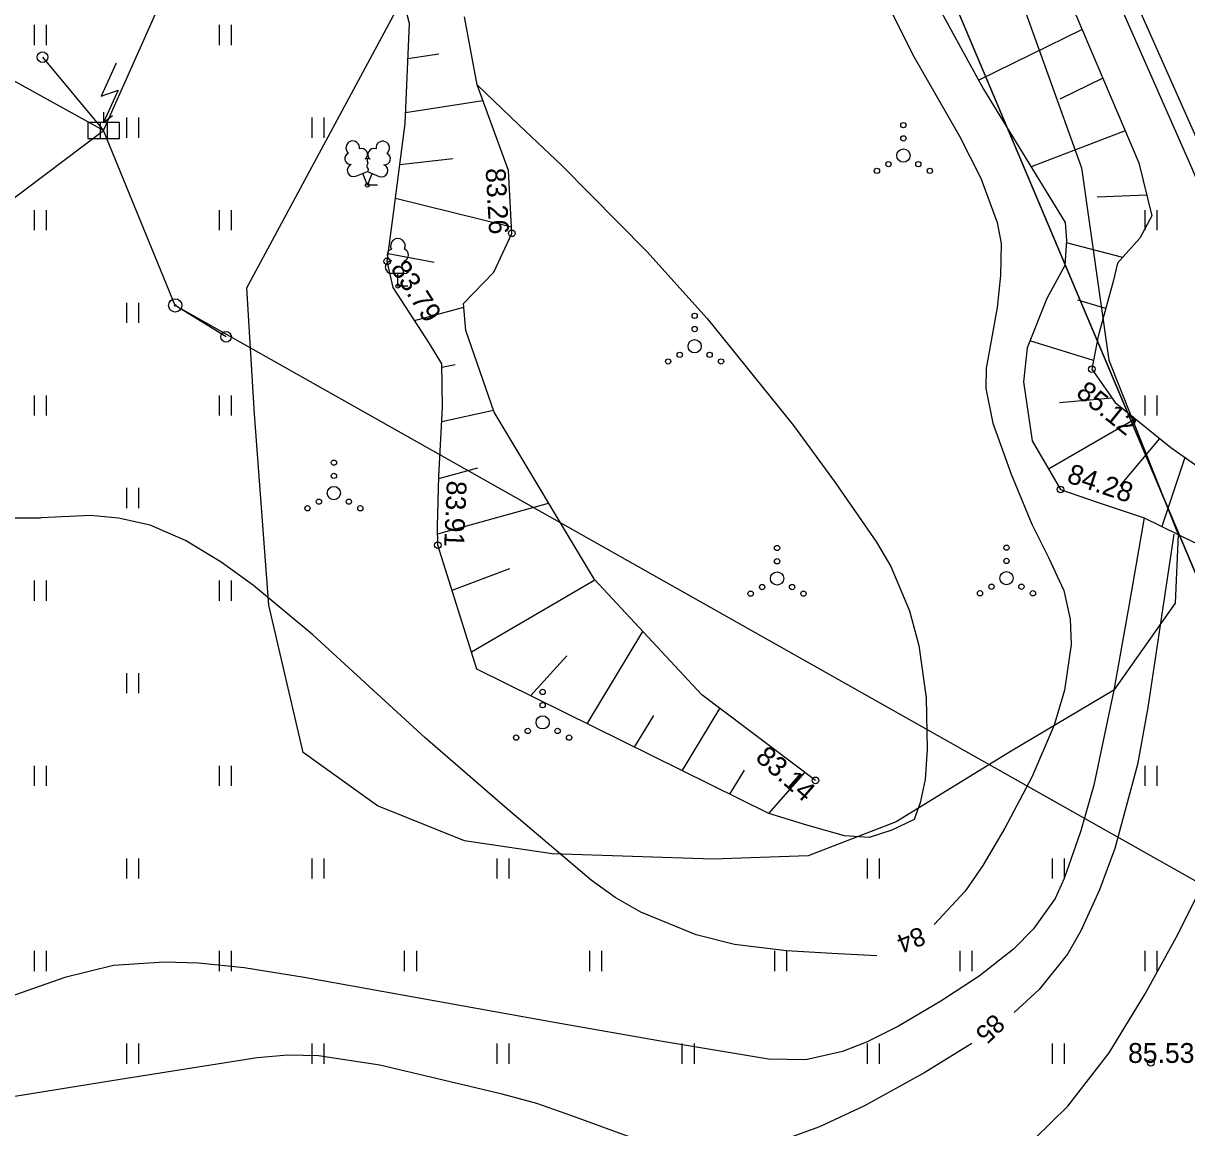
# Model space of a CAD drawing. Extents: x 635520 to 641285, y 6458433 to 6466834.
# Drawn here: x 637595.72 to 637639.71, y 6462501.5 to 6462543.24 of the extents above; entities that cross this region are included whole.
import ezdxf

# ---------------------------------------------------------------- set-up
doc = ezdxf.new("R2010")
doc.units = 0
for name, color, linetype in [('Default', 7, 'Continuous'), ('HALJASTUS', 7, 'Continuous'), ('HORISONTAAL-EH2000', 7, 'Continuous'), ('KORGUS-EH2000', 7, 'Continuous'), ('KPOHULIIN', 7, 'Continuous'), ('MOOTMPUNKT', 7, 'Continuous'), ('MPOHULIIN', 7, 'Continuous'), ('PIIR', 7, 'Continuous'), ('POST', 7, 'Continuous'), ('PUU', 7, 'Continuous'), ('RELJEEF', 7, 'Continuous'), ('TEE', 7, 'Continuous')]:
    doc.layers.add(name, color=color, linetype=linetype)

# ---------------------------------------------------------------- blocks, each defined once
blk = doc.blocks.new('AJMH')
at = {"layer": 'Default'}
for p, q in [((95.2, 509), (-18.5, 260.6)), ((-18.5, 260.6), (111.1, 305.5)), ((111.1, 305.5), (0, 59.7)), ((0, 139), (0, 59.7)), ((0, 59.7), (66.1, 112.6)), ((119.5, 59.7), (-119.5, 59.7)), ((-119.5, 59.7), (-119.5, -59.7)), ((-27.1, 59.7), (-27.1, -59.7)), ((27.1, 59.7), (27.1, -59.7)), ((119.5, -59.7), (119.5, 59.7)), ((-119.5, -59.7), (119.5, -59.7))]:
    blk.add_line(p, q, dxfattribs=at)
blk = doc.blocks.new('TUPOST')
at = {"layer": 'Default'}
blk.add_circle((0, 0), 40, dxfattribs=at)
blk = doc.blocks.new('BEPOST')
at = {"layer": 'Default'}
for radius in [50, 4.67]:
    blk.add_circle((0, 0), radius, dxfattribs=at)

msp = doc.modelspace()

# ---------------------------------------------------------------- linework, layer by layer
at = {"layer": 'HALJASTUS'}
for p, q in [((637596.125, 6462543.179), (637596.125, 6462542.418)), ((637596.58, 6462543.179), (637596.58, 6462542.418)), ((637603.125, 6462543.179), (637603.125, 6462542.418)), ((637603.58, 6462543.179), (637603.58, 6462542.418)), ((637599.625, 6462539.679), (637599.625, 6462538.918)), ((637600.08, 6462539.679), (637600.08, 6462538.918)), ((637606.625, 6462539.679), (637606.625, 6462538.918)), ((637607.08, 6462539.679), (637607.08, 6462538.918)), ((637596.125, 6462536.179), (637596.125, 6462535.418)), ((637596.58, 6462536.179), (637596.58, 6462535.418)), ((637603.125, 6462536.179), (637603.125, 6462535.418)), ((637603.58, 6462536.179), (637603.58, 6462535.418)), ((637638.125, 6462536.179), (637638.125, 6462535.418)), ((637638.58, 6462536.179), (637638.58, 6462535.418)), ((637599.625, 6462532.679), (637599.625, 6462531.918)), ((637600.08, 6462532.679), (637600.08, 6462531.918)), ((637596.125, 6462529.179), (637596.125, 6462528.418)), ((637596.58, 6462529.179), (637596.58, 6462528.418)), ((637603.125, 6462529.179), (637603.125, 6462528.418)), ((637603.58, 6462529.179), (637603.58, 6462528.418)), ((637638.125, 6462529.179), (637638.125, 6462528.418)), ((637638.58, 6462529.179), (637638.58, 6462528.418)), ((637599.625, 6462525.679), (637599.625, 6462524.918)), ((637600.08, 6462525.679), (637600.08, 6462524.918)), ((637596.125, 6462522.179), (637596.125, 6462521.418)), ((637596.58, 6462522.179), (637596.58, 6462521.418)), ((637603.125, 6462522.179), (637603.125, 6462521.418)), ((637603.58, 6462522.179), (637603.58, 6462521.418)), ((637599.625, 6462518.679), (637599.625, 6462517.918)), ((637600.08, 6462518.679), (637600.08, 6462517.918)), ((637596.125, 6462515.179), (637596.125, 6462514.418)), ((637596.58, 6462515.179), (637596.58, 6462514.418)), ((637603.125, 6462515.179), (637603.125, 6462514.418)), ((637603.58, 6462515.179), (637603.58, 6462514.418)), ((637638.125, 6462515.179), (637638.125, 6462514.418)), ((637638.58, 6462515.179), (637638.58, 6462514.418)), ((637599.625, 6462511.679), (637599.625, 6462510.918)), ((637600.08, 6462511.679), (637600.08, 6462510.918)), ((637606.625, 6462511.679), (637606.625, 6462510.918)), ((637607.08, 6462511.679), (637607.08, 6462510.918)), ((637613.625, 6462511.679), (637613.625, 6462510.918)), ((637614.08, 6462511.679), (637614.08, 6462510.918)), ((637627.625, 6462511.679), (637627.625, 6462510.918)), ((637628.08, 6462511.679), (637628.08, 6462510.918)), ((637634.625, 6462511.679), (637634.625, 6462510.918)), ((637635.08, 6462511.679), (637635.08, 6462510.918)), ((637596.125, 6462508.179), (637596.125, 6462507.418)), ((637596.58, 6462508.179), (637596.58, 6462507.418)), ((637603.125, 6462508.179), (637603.125, 6462507.418)), ((637603.58, 6462508.179), (637603.58, 6462507.418)), ((637610.125, 6462508.179), (637610.125, 6462507.418)), ((637610.58, 6462508.179), (637610.58, 6462507.418)), ((637617.125, 6462508.179), (637617.125, 6462507.418)), ((637617.58, 6462508.179), (637617.58, 6462507.418)), ((637624.125, 6462508.179), (637624.125, 6462507.418)), ((637624.58, 6462508.179), (637624.58, 6462507.418)), ((637631.125, 6462508.179), (637631.125, 6462507.418)), ((637631.58, 6462508.179), (637631.58, 6462507.418)), ((637638.125, 6462508.179), (637638.125, 6462507.418)), ((637638.58, 6462508.179), (637638.58, 6462507.418)), ((637599.625, 6462504.679), (637599.625, 6462503.918)), ((637600.08, 6462504.679), (637600.08, 6462503.918)), ((637606.625, 6462504.679), (637606.625, 6462503.918)), ((637607.08, 6462504.679), (637607.08, 6462503.918)), ((637613.625, 6462504.679), (637613.625, 6462503.918)), ((637614.08, 6462504.679), (637614.08, 6462503.918)), ((637620.625, 6462504.679), (637620.625, 6462503.918)), ((637621.08, 6462504.679), (637621.08, 6462503.918)), ((637627.625, 6462504.679), (637627.625, 6462503.918)), ((637628.08, 6462504.679), (637628.08, 6462503.918)), ((637634.625, 6462504.679), (637634.625, 6462503.918)), ((637635.08, 6462504.679), (637635.08, 6462503.918))]:
    msp.add_line(p, q, dxfattribs=at)
msp.add_lwpolyline([(637636.953, 6462518.031), (637633.07, 6462515.736), (637628.725, 6462513.061), (637625.402, 6462511.782), (637621.789, 6462511.652), (637615.717, 6462511.853), (637612.4, 6462512.339), (637609.109, 6462513.66), (637606.303, 6462515.686), (637605, 6462521.248), (637604.456, 6462528.463), (637604.175, 6462533.244), (637610.07, 6462544.201), (637613.928, 6462549.86), (637619.418, 6462556.079), (637624.423, 6462556.815), (637628.93, 6462554.793), (637633.09, 6462545.144), (637635.727, 6462537.782), (637636.764, 6462530.508), (637639.389, 6462523.921), (637639.267, 6462521.331), (637636.953, 6462518.031)], dxfattribs=at)
for centre, radius in [((637628.997, 6462539.392), 0.1), ((637628.997, 6462538.892), 0.1), ((637628.997, 6462538.242), 0.25), ((637627.997, 6462537.667), 0.1), ((637628.432, 6462537.917), 0.1), ((637629.562, 6462537.917), 0.1), ((637629.997, 6462537.667), 0.1), ((637621.104, 6462532.186), 0.1), ((637621.104, 6462531.686), 0.1), ((637621.104, 6462531.036), 0.25), ((637620.539, 6462530.711), 0.1), ((637621.669, 6462530.711), 0.1), ((637620.104, 6462530.461), 0.1), ((637622.104, 6462530.461), 0.1), ((637607.463, 6462526.636), 0.1), ((637607.463, 6462526.136), 0.1), ((637607.463, 6462525.486), 0.25), ((637606.463, 6462524.911), 0.1), ((637606.898, 6462525.161), 0.1), ((637608.028, 6462525.161), 0.1), ((637608.463, 6462524.911), 0.1), ((637624.221, 6462523.41), 0.1), ((637632.894, 6462523.423), 0.1), ((637624.221, 6462522.91), 0.1), ((637632.894, 6462522.923), 0.1), ((637624.221, 6462522.26), 0.25), ((637632.894, 6462522.273), 0.25), ((637623.656, 6462521.935), 0.1), ((637624.786, 6462521.935), 0.1), ((637632.329, 6462521.948), 0.1), ((637633.459, 6462521.948), 0.1), ((637623.221, 6462521.685), 0.1), ((637625.221, 6462521.685), 0.1), ((637631.894, 6462521.698), 0.1), ((637633.894, 6462521.698), 0.1), ((637615.356, 6462517.97), 0.1), ((637615.356, 6462517.47), 0.1), ((637615.356, 6462516.82), 0.25), ((637614.356, 6462516.245), 0.1), ((637614.791, 6462516.495), 0.1), ((637615.921, 6462516.495), 0.1), ((637616.356, 6462516.245), 0.1)]:
    msp.add_circle(centre, radius, dxfattribs=at)
at = {"layer": 'HORISONTAAL-EH2000'}
for points in [[(637628.313, 6462544.161), (637629.355, 6462542.05), (637631.124, 6462538.975), (637631.921, 6462537.39), (637632.548, 6462535.718), (637632.69, 6462534.924), (637632.663, 6462533.712), (637632.548, 6462532.502), (637632.263, 6462530.969), (637632.126, 6462530.205), (637632.117, 6462529.444), (637632.381, 6462528.128), (637633.066, 6462526.203), (637633.854, 6462524.309), (637634.487, 6462523.048), (637635.069, 6462521.799), (637635.299, 6462520.726), (637635.338, 6462519.761), (637635.092, 6462518.031), (637634.695, 6462516.716), (637633.852, 6462514.748), (637632.832, 6462512.824), (637631.999, 6462511.408), (637631.332, 6462510.439), (637630.159, 6462509.183)], [(637612.88, 6462540.915), (637614.473, 6462539.397), (637616.066, 6462537.88), (637619.301, 6462534.623), (637621.583, 6462532.08), (637624.842, 6462528.037), (637626.421, 6462525.885), (637627.982, 6462523.628), (637628.526, 6462522.716), (637629.23, 6462521.035), (637629.576, 6462519.73), (637629.853, 6462517.75), (637629.902, 6462515.805), (637629.815, 6462514.663), (637629.632, 6462513.785), (637629.404, 6462513.154)], [(637596.361, 6462524.541), (637594.214, 6462524.541), (637592.067, 6462524.541), (637589.931, 6462524.613), (637586.744, 6462524.997), (637583.591, 6462525.73), (637582.307, 6462526.211), (637580.472, 6462527.111), (637578.595, 6462527.889), (637577.736, 6462528.149), (637576.876, 6462528.409)], [(637638.102, 6462524.554), (637637.528, 6462521.293), (637636.953, 6462518.031), (637636.198, 6462514.448), (637635.696, 6462512.678), (637635.08, 6462510.918), (637634.73, 6462510.169), (637633.917, 6462509.013), (637633.166, 6462508.251), (637631.863, 6462507.228), (637630.41, 6462506.287), (637628.811, 6462505.343), (637627.605, 6462504.735), (637626.693, 6462504.378), (637625.308, 6462504.063), (637623.895, 6462504.091), (637619.882, 6462504.76), (637615.87, 6462505.464), (637611.104, 6462506.324), (637606.337, 6462507.179), (637604.07, 6462507.539), (637602.341, 6462507.718), (637601.046, 6462507.762), (637599.132, 6462507.627), (637597.284, 6462507.179), (637594.438, 6462506.184)], [(637627.991, 6462507.996), (637626.286, 6462508.088), (637624.58, 6462508.179), (637622.613, 6462508.423), (637621.157, 6462508.791), (637619.072, 6462509.642), (637618.099, 6462510.205), (637617.188, 6462510.861), (637614.025, 6462513.536), (637610.918, 6462516.233), (637606.665, 6462520.125), (637604.426, 6462521.998), (637603.195, 6462522.872), (637601.857, 6462523.689), (637600.517, 6462524.269), (637599.322, 6462524.542), (637598.263, 6462524.633), (637596.389, 6462524.545), (637596.361, 6462524.541)], [(637639.229, 6462523.934), (637638.735, 6462520.659), (637638.24, 6462517.385), (637637.851, 6462515.227), (637636.993, 6462512.056), (637636.409, 6462510.494), (637635.702, 6462508.944), (637635.196, 6462508.061), (637634.126, 6462506.721), (637633.186, 6462505.85)], [(637629.404, 6462513.154), (637628.56, 6462512.743), (637627.706, 6462512.471), (637626.769, 6462512.531), (637625.34, 6462512.933), (637623.909, 6462513.376)], [(637598.27, 6462498.008), (637599.86, 6462498.142), (637601.45, 6462498.277), (637604.109, 6462498.424), (637608.108, 6462498.422), (637612.094, 6462498.277), (637613.153, 6462498.137), (637614.967, 6462497.556), (637617.638, 6462496.406), (637618.974, 6462495.958), (637620.324, 6462495.749), (637621.847, 6462495.807), (637624.161, 6462496.26), (637626.467, 6462497.023), (637628.481, 6462497.824), (637631.317, 6462499.213), (637632.66, 6462500.068), (637633.957, 6462501.08), (637635.217, 6462502.31), (637636.777, 6462504.325), (637638.138, 6462506.555), (637639.316, 6462508.684), (637640.113, 6462510.291)], [(637631.588, 6462504.682), (637629.804, 6462503.591), (637627.527, 6462502.327), (637625.819, 6462501.53), (637624.537, 6462501.062), (637622.611, 6462500.64), (637621.647, 6462500.581), (637620.683, 6462500.64), (637618.976, 6462501.028), (637616.421, 6462501.963), (637615.131, 6462502.421), (637613.824, 6462502.768), (637609.205, 6462503.868), (637606.883, 6462504.219), (637605.723, 6462504.247), (637604.565, 6462504.14), (637599.387, 6462503.317), (637594.209, 6462502.493)]]:
    msp.add_lwpolyline(points, dxfattribs=at)
at = {"layer": 'KORGUS-EH2000'}
for centre in [(637614.195, 6462535.303), (637609.473, 6462534.246), (637636.122, 6462530.168), (637634.941, 6462525.626), (637611.397, 6462523.518), (637625.673, 6462514.628), (637638.354, 6462503.949)]:
    msp.add_circle(centre, 0.125, dxfattribs=at)
at = {"layer": 'KPOHULIIN'}
msp.add_lwpolyline([(637580.943, 6462525.767), (637598.755, 6462539.191), (637624.916, 6462597.903)], dxfattribs=at)
at = {"layer": 'MOOTMPUNKT'}
for centre in [(637608.731, 6462537.125), (637609.881, 6462533.31)]:
    msp.add_circle(centre, 0.075, dxfattribs=at)
at = {"layer": 'MPOHULIIN'}
msp.add_lwpolyline([(637667.085, 6462495.579), (637601.464, 6462532.58), (637598.755, 6462539.191), (637587.763, 6462545.269), (637558.977, 6462591.434), (637533.22, 6462632.784), (637494.477, 6462699.839)], dxfattribs=at)
at = {"layer": 'PIIR'}
msp.add_lwpolyline([(637353.13, 6462864.54), (637469.54, 6462931.01), (637486.6, 6462884.52), (637514.77, 6462809.68), (637536.13, 6462756.21), (637550.61, 6462721.37), (637554.32, 6462722.87), (637557.03, 6462716.49), (637580.65, 6462661.56), (637606.05, 6462602.89), (637648.76, 6462501.82), (637606.05, 6462465.7), (637564.16, 6462430.62), (637503.74, 6462382.86), (637468.12, 6462357.68), (637436.35, 6462338.64), (637420.75, 6462347.57), (637461.84, 6462371.62), (637500.69, 6462455.68), (637521.04, 6462521.2), (637545.47, 6462531.18), (637521.85, 6462579.03), (637482.8, 6462645.08)], close=True, dxfattribs=at)
msp.add_lwpolyline([(637558.36, 6462765.27), (637572.98, 6462730.2), (637576.94, 6462731.56), (637582.24, 6462718.61), (637602.67, 6462671.11), (637628.08, 6462612.41), (637668.21, 6462517.42), (637648.76, 6462501.82), (637606.05, 6462602.89), (637580.65, 6462661.56), (637557.03, 6462716.49), (637554.32, 6462722.87), (637550.61, 6462721.37), (637536.13, 6462756.21)], dxfattribs=at)
at = {"layer": 'POST'}
for points in [[(637596.445, 6462541.961), (637598.755, 6462539.191)], [(637603.387, 6462531.392), (637601.464, 6462532.58)]]:
    msp.add_lwpolyline(points, dxfattribs=at)
at = {"layer": 'PUU'}
for p, q in [((637608.291, 6462537.46), (637608.736, 6462537.635)), ((637608.731, 6462537.125), (637608.556, 6462537.565)), ((637608.731, 6462537.125), (637608.911, 6462537.565)), ((637608.736, 6462537.635), (637609.176, 6462537.455)), ((637609.111, 6462537.125), (637608.731, 6462537.125)), ((637610.121, 6462533.785), (637609.641, 6462533.785)), ((637609.881, 6462533.31), (637609.881, 6462533.785)), ((637610.261, 6462533.31), (637609.881, 6462533.31))]:
    msp.add_line(p, q, dxfattribs=at)
msp.add_lwpolyline([(637608.736, 6462538.13), (637608.716, 6462538.055), (637608.716, 6462538.035), (637608.726, 6462538.005), (637608.746, 6462537.97), (637608.751, 6462537.95), (637608.736, 6462537.915), (637608.711, 6462537.865), (637608.706, 6462537.84), (637608.711, 6462537.825), (637608.721, 6462537.795), (637608.756, 6462537.735), (637608.761, 6462537.715), (637608.756, 6462537.695), (637608.741, 6462537.66), (637608.736, 6462537.635)], dxfattribs=at)
for centre, radius, start, end in [((637608.174, 6462538.539), 0.256, 111.5027, 232.5173), ((637608.174, 6462538.539), 0.256, 350.4856, 111.5002), ((637609.31, 6462538.53), 0.256, 67.6168, 188.6314), ((637609.31, 6462538.53), 0.256, 306.5997, 67.6143), ((637608.1, 6462538.128), 0.224, 111.4304, 274.4987), ((637608.509, 6462538.289), 0.224, 308.5041, 111.5725), ((637608.972, 6462538.284), 0.225, 67.7016, 230.5126), ((637609.377, 6462538.118), 0.224, 264.6183, 67.6866), ((637608.205, 6462537.683), 0.237, 111.5014, 291.5004), ((637608.735, 6462537.892), 0.237, 66.7655, 111.5015), ((637609.266, 6462537.675), 0.237, 247.6166, 67.6155), ((637609.711, 6462534.483), 0.233, 109.0217, 253.1415), ((637609.881, 6462534.83), 0.277, 332.5799, 207.4201), ((637610.051, 6462534.483), 0.233, 286.8508, 70.9859), ((637609.644, 6462534.022), 0.238, 90.0016, 269.3953), ((637610.118, 6462534.022), 0.238, 270.6047, 89.9984)]:
    msp.add_arc(centre, radius, start, end, dxfattribs=at)
at = {"layer": 'RELJEEF'}
for p, q in [((637635.754, 6462543.013), (637631.848, 6462541.093)), ((637610.263, 6462541.913), (637611.434, 6462542.092)), ((637636.538, 6462541.17), (637634.918, 6462540.373)), ((637610.175, 6462539.876), (637613.096, 6462540.323)), ((637637.382, 6462539.183), (637633.824, 6462537.821)), ((637609.956, 6462537.909), (637611.963, 6462538.128)), ((637609.791, 6462536.638), (637614.181, 6462535.549)), ((637638.195, 6462536.748), (637636.323, 6462536.666)), ((637637.293, 6462534.396), (637635.163, 6462534.95)), ((637609.513, 6462534.541), (637611.258, 6462534.216)), ((637610.513, 6462532.004), (637612.38, 6462532.517)), ((637636.647, 6462532.464), (637635.59, 6462532.773)), ((637636.187, 6462530.501), (637633.775, 6462531.235)), ((637611.543, 6462530.242), (637612.047, 6462530.351)), ((637636.889, 6462529.07), (637634.902, 6462528.898)), ((637611.539, 6462528.192), (637613.493, 6462528.621)), ((637637.772, 6462528.288), (637634.489, 6462526.394)), ((637638.686, 6462527.551), (637637.182, 6462525.756)), ((637639.636, 6462526.836), (637638.774, 6462524.224)), ((637611.429, 6462526.035), (637612.905, 6462526.444)), ((637611.387, 6462523.948), (637615.58, 6462525.111)), ((637611.932, 6462521.812), (637614.117, 6462522.637)), ((637612.663, 6462519.485), (637617.328, 6462522.206)), ((637617.034, 6462516.771), (637619.144, 6462520.258)), ((637614.899, 6462517.825), (637616.268, 6462519.329)), ((637618.833, 6462515.882), (637619.562, 6462517.085)), ((637620.633, 6462514.993), (637622.06, 6462517.35)), ((637622.433, 6462514.104), (637622.983, 6462515.014)), ((637623.909, 6462513.376), (637625.271, 6462514.931))]:
    msp.add_line(p, q, dxfattribs=at)
for points in [[(637619.964, 6462580.082), (637625.442, 6462564.053), (637631.551, 6462552.901), (637637.896, 6462537.974), (637638.386, 6462535.963), (637637.94, 6462535.126), (637637.097, 6462534.175), (637636.924, 6462533.487), (637636.365, 6462531.42), (637636.122, 6462530.168), (637637.002, 6462528.909), (637639.113, 6462527.206), (637641.021, 6462525.855), (637641.835, 6462525.167), (637643.113, 6462524.568), (637643.868, 6462523.014), (637645.851, 6462519.534), (637647.512, 6462516.26), (637648.274, 6462513.447), (637648.654, 6462511.523)], [(637618.373, 6462570.761), (637622.123, 6462562.275), (637626.723, 6462551.354), (637628.263, 6462547.64), (637632.032, 6462540.757), (637635.112, 6462535.712), (637635.169, 6462535.038), (637635.107, 6462534.09), (637634.423, 6462532.835), (637633.671, 6462530.977), (637633.542, 6462529.692), (637633.864, 6462527.456), (637634.941, 6462525.626), (637636.356, 6462525.136), (637638.102, 6462524.554), (637640.676, 6462523.287), (637642.324, 6462521.098), (637644.73, 6462516.753), (637646.26, 6462511.298)], [(637623.909, 6462513.376), (637612.869, 6462518.828), (637611.397, 6462523.518), (637611.381, 6462524.235), (637611.431, 6462526.112), (637611.567, 6462528.734), (637611.541, 6462530.374), (637611.072, 6462531.14), (637609.702, 6462533.258), (637609.473, 6462534.246), (637609.691, 6462535.868), (637610.156, 6462539.458), (637610.321, 6462543.234), (637610.07, 6462544.201)], [(637625.673, 6462514.628), (637621.373, 6462517.867), (637617.316, 6462522.219), (637613.52, 6462528.542), (637612.454, 6462531.633), (637612.369, 6462532.651), (637613.512, 6462533.836), (637614.195, 6462535.303), (637614.063, 6462537.682), (637612.88, 6462540.915), (637612.407, 6462543.484)]]:
    msp.add_lwpolyline(points, dxfattribs=at)
at = {"layer": 'TEE'}
for points in [[(637619.922, 6462473.445), (637630.155, 6462482.242), (637637.535, 6462488.428), (637642.225, 6462492.366), (637644.34, 6462494.593), (637645.826, 6462496.481), (637647.705, 6462499.631), (637649.15, 6462502.938), (637649.768, 6462506.065), (637650.051, 6462508.244), (637650.064, 6462510.306), (637650.042, 6462512.273), (637649.231, 6462514.808), (637649.125, 6462515.502), (637649.317, 6462516.874), (637640.474, 6462538.028), (637631.217, 6462558.845), (637619.843, 6462585.787)], [(637619.196, 6462585.458), (637630.694, 6462558.672), (637639.895, 6462537.79), (637646.756, 6462521.523), (637648.605, 6462516.796), (637649.172, 6462513.401), (637649.371, 6462510.813), (637649.207, 6462507.63), (637648.609, 6462504.437), (637647.24, 6462500.646), (637645.71, 6462497.624), (637643.21, 6462494.222), (637642.041, 6462492.915), (637642.371, 6462492.519)]]:
    msp.add_lwpolyline(points, dxfattribs=at)

# ---------------------------------------------------------------- block references
at = {"layer": 'POST'}
for name, p, xscale, yscale in [('TUPOST', (637596.445, 6462541.961), 0.005, 0.005), ('AJMH', (637598.755, 6462539.191), 0.005, 0.005), ('BEPOST', (637601.464, 6462532.58), 0.004999999900000002, 0.004999999900000002), ('TUPOST', (637603.387, 6462531.392), 0.005, 0.005)]:
    msp.add_blockref(name, p, dxfattribs=dict(at, xscale=xscale, yscale=yscale))

# ---------------------------------------------------------------- texts
at = {"layer": 'HORISONTAAL-EH2000'}
for s, rotation, p in [('84', 201.7595, (637629.648, 6462509.116)), ('85', 224.482, (637632.412, 6462505.847))]:
    msp.add_text(s, height=0.7, rotation=rotation, dxfattribs=at).set_placement(p)
at = {"layer": 'KORGUS-EH2000'}
for s, rotation, p in [('83.26', 273.1752, (637613.199, 6462537.753)), ('83.79', 302.911, (637609.58, 6462533.976)), ('85.12', 321.1135, (637635.482, 6462529.195)), ('84.28', 341.5874, (637635.139, 6462525.904)), ('83.91', 267.5098, (637611.739, 6462525.966)), ('83.14', 318.6945, (637623.362, 6462515.43))]:
    msp.add_text(s, height=0.75, rotation=rotation, dxfattribs=at).set_placement(p)
msp.add_text('85.53', height=0.75, dxfattribs=at).set_placement((637637.492, 6462503.949))

doc.saveas('drawing.dxf')
